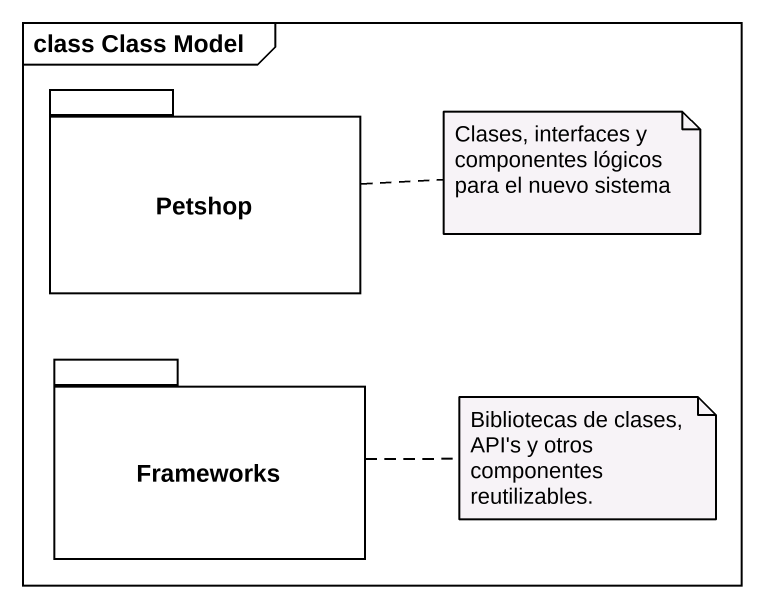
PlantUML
@startuml
mainframe class Class Model
package Petshop {
}
package Frameworks {
}
note right of Petshop : Clases, interfaces y componentes lógicos para el nuevo sistema
note right of Frameworks : Bibliotecas de clases, API's y otros componentes reutilizables.
@enduml
